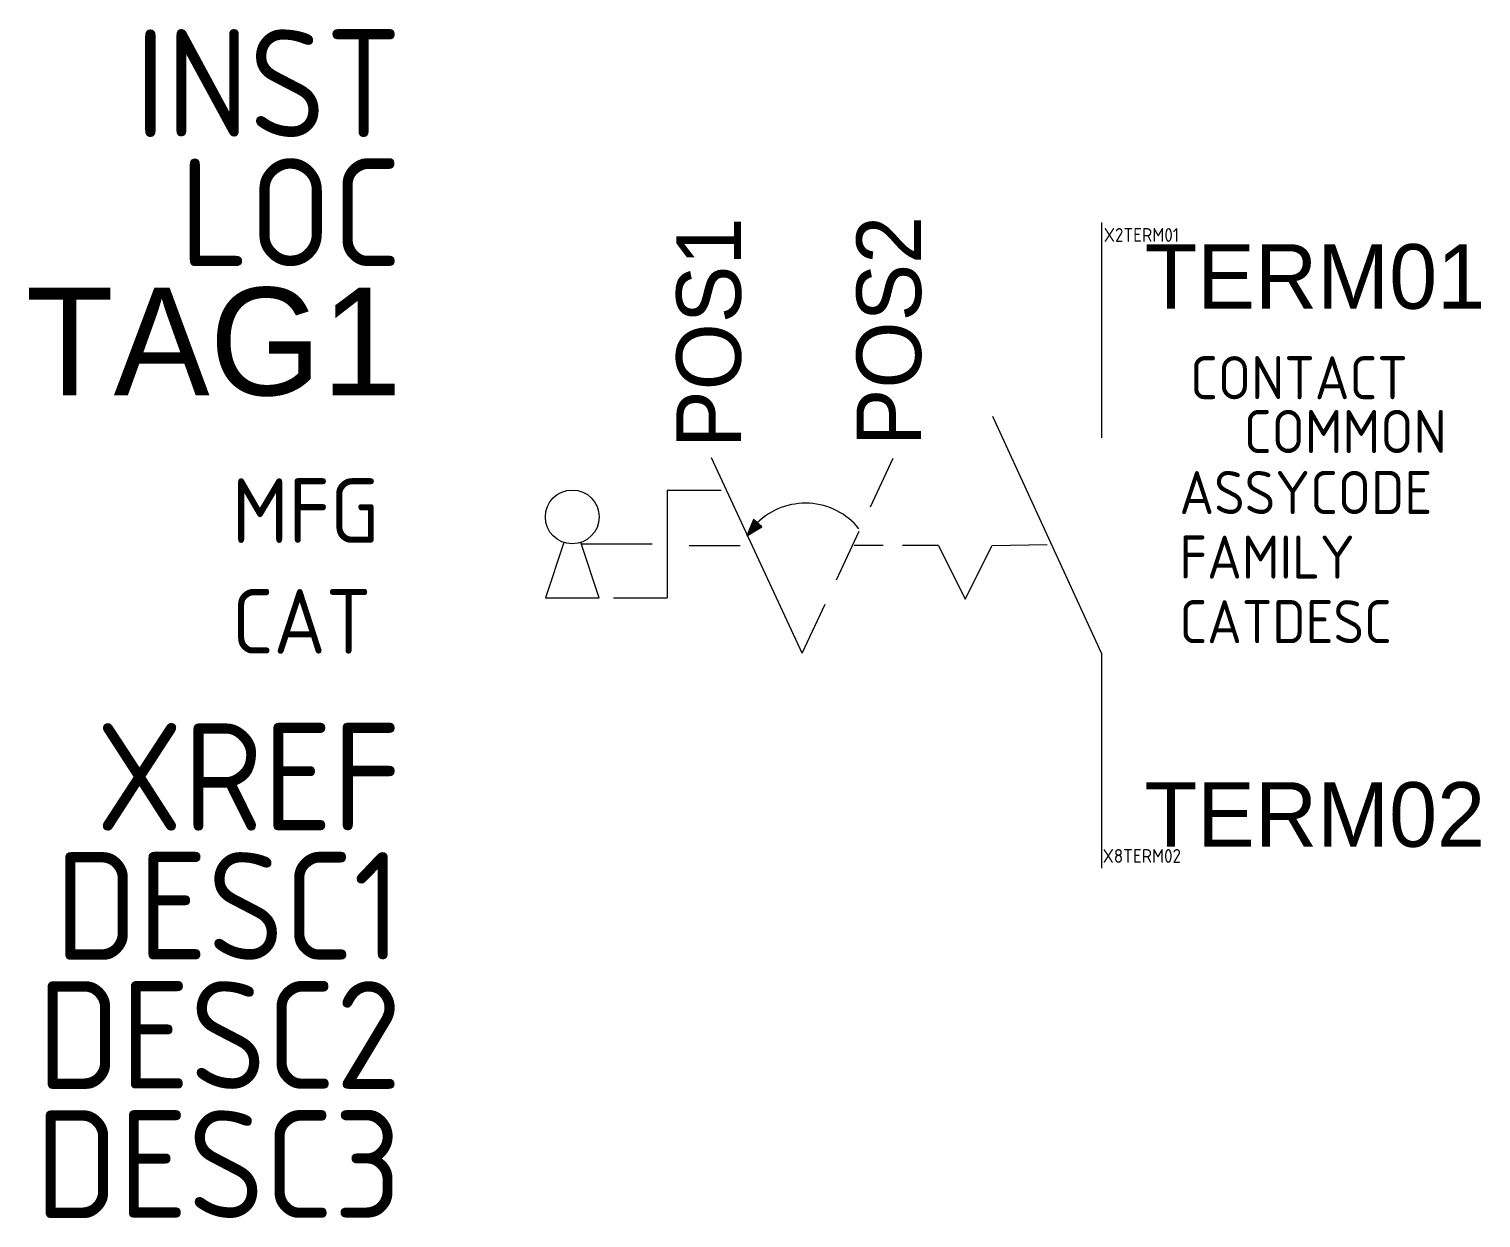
# Model space of a CAD drawing. Header units: millimetres. Extents: x -24.9 to 8.8, y -15.6 to 12.
import ezdxf
from ezdxf.enums import TextEntityAlignment as Align

# ---------------------------------------------------------------- set-up
doc = ezdxf.new("R2010")
doc.units = ezdxf.units.MM
doc.styles.add('WD_IEC', font='isocp2.shx', dxfattribs={"width": 0.9, "height": 4})

msp = doc.modelspace()

# ---------------------------------------------------------------- linework, layer by layer
for p, q in [((0, 7.5), (0, 2.5)), ((0, -2.5), (-2.524, 2.996)), ((-6.951, -2.5), (-9.059, 2.036)), ((-5.366, 0.899), (-4.838, 2.032)), ((-10.089, 1.287), (-8.839, 1.287)), ((-10.089, 1.287), (-10.089, -1.213)), ((-8.087, 0.603), (-8.239, 0.22)), ((-8.239, 0.22), (-7.888, 0.436)), ((-7.888, 0.436), (-8.087, 0.603)), ((-12.492, 0.069), (-12.92, -1.213)), ((-11.67, -1.213), (-12.097, 0.069)), ((-12.086, 0.036), (-10.436, 0.037)), ((-9.577, 0), (-8.395, 0)), ((-6.159, -0.801), (-5.631, 0.332)), ((-5.076, 0), (-5.748, -0.001)), ((-3.79, 0), (-4.626, 0)), ((-3.79, 0), (-3.165, -1.25)), ((-3.165, -1.25), (-2.54, 0)), ((-2.54, 0), (-1.26, 0.024)), ((-12.92, -1.213), (-11.67, -1.213)), ((-11.339, -1.213), (-10.089, -1.213)), ((-6.951, -2.5), (-6.423, -1.367)), ((0, -2.5), (0, -7.5))]:
    msp.add_line(p, q)
msp.add_circle((-12.295, 0.662), 0.625)
msp.add_arc((-6.878, -0.619), 1.601, 39.0387, 134.4972)
msp.add_solid([(-7.888, 0.436), (-8.087, 0.603), (-8.239, 0.22)])

# ---------------------------------------------------------------- texts
at = {"style": 'WD_IEC'}
for tag, p in [('INST', (-16.261, 9.49)), ('LOC', (-16.261, 6.49)), ('DESC1', (-16.261, -9.625)), ('DESC2', (-16.261, -12.625)), ('DESC3', (-16.261, -15.625))]:
    msp.add_attdef(tag, text='', height=2.5, dxfattribs=at).set_placement(p, align=Align.RIGHT)
at = {"flags": 8}
for tag, text, p in [('POS1', '1', (-9.128, 2.266)), ('POS2', '2', (-4.942, 2.307))]:
    msp.add_attdef(tag, text=text, height=1.5, rotation=90, dxfattribs=at).set_placement(p, align=Align.MIDDLE_LEFT)
at = {"style": 'WD_IEC', "flags": 1}
for tag, p, s, height in [('X2TERM01', (0.054, 7.054), '', 0.32), ('CONTACT', (2.057, 3.397), 'NO', 1), ('COMMON', (3.307, 2.147), '02', 1), ('ASSYCODE', (1.809, 0.73), '', 1), ('MFG', (-20.204, 0.059), 'ACKO', 1.5), ('FAMILY', (1.809, -0.77), 'PB_ACKO', 1), ('CAT', (-20.204, -2.513), 'XB2-BG61', 1.5), ('CATDESC', (1.809, -2.27), '', 1), ('X8TERM02', (0.027, -7.374), '', 0.32)]:
    msp.add_attdef(tag, p, s, height=height, dxfattribs=at)
for tag, p, s in [('TERM01', (1.001, 5.5), '1'), ('TERM02', (1, -7), '2')]:
    msp.add_attdef(tag, p, s, height=1.5)
msp.add_attdef('TAG1', text='S', height=2.5).set_placement((-16.261, 3.49), align=Align.RIGHT)
at = {"lineweight": 15, "style": 'WD_IEC'}
msp.add_attdef('XREF', text='', height=2.5, dxfattribs=at).set_placement((-16.261, -6.625), align=Align.RIGHT)

doc.saveas('drawing.dxf')
